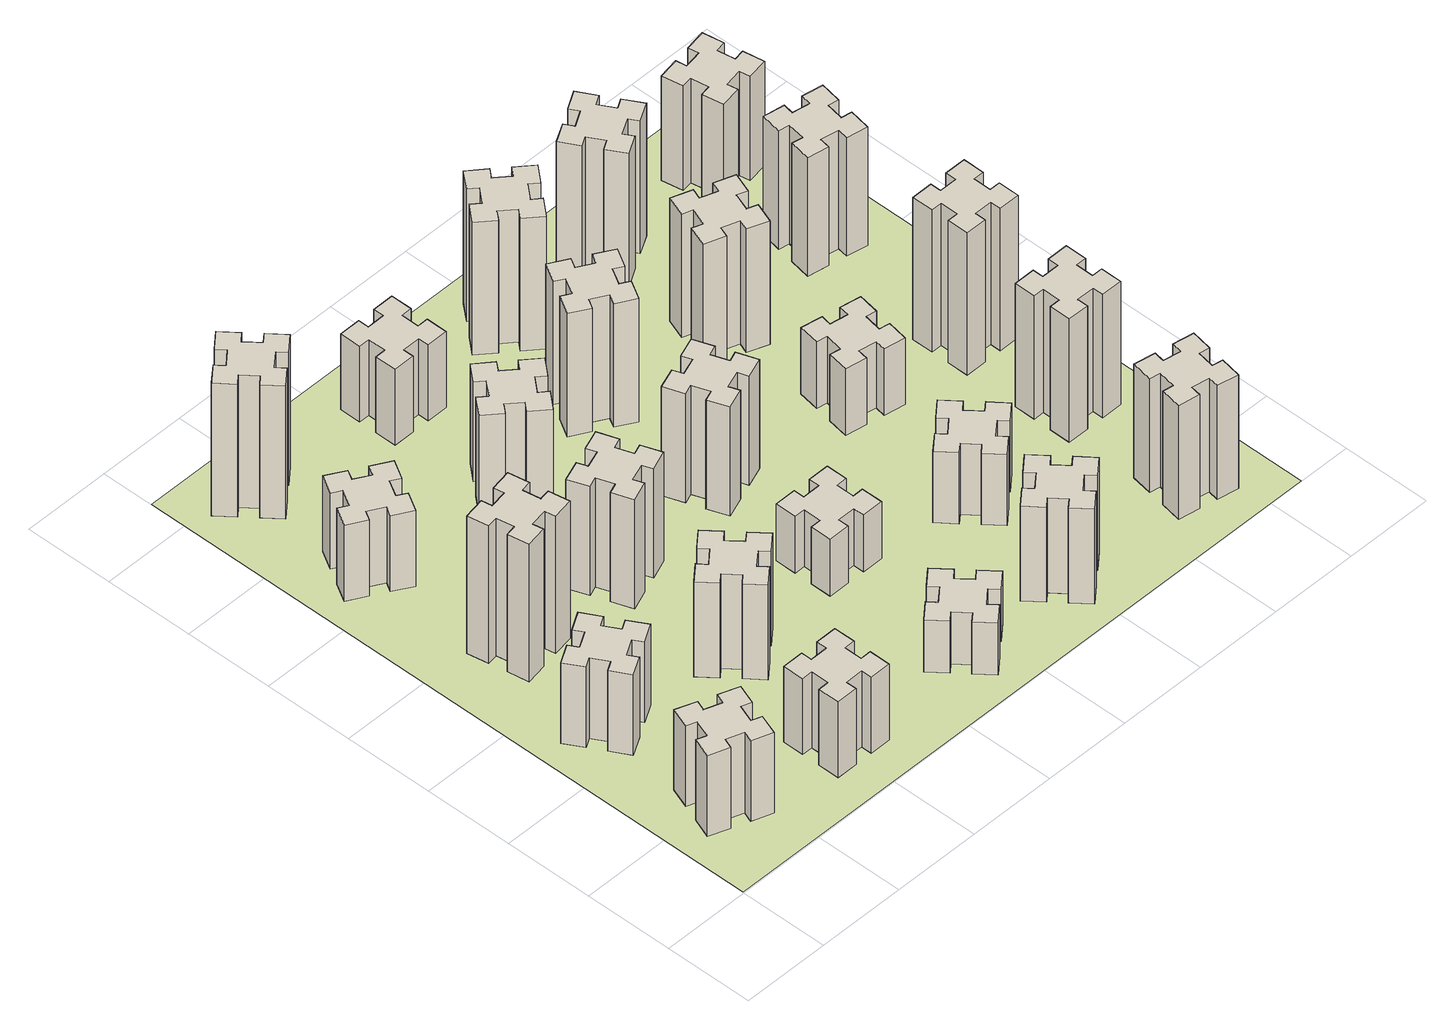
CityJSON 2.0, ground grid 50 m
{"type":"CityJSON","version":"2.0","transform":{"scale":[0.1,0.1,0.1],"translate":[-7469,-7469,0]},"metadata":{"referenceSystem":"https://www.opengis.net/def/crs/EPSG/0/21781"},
"CityObjects":{
"building1":{"type":"Building","attributes":{"class":"1000","function":"1000","usage":"1000","yearOfConstruction":2016,"roofType":"1000","measuredHeight":51,"storeysAboveGround":30,"storeysBelowGround":0},"geometry":[{"type":"Solid","lod":"1","boundaries":[[[[0,1,2,3,4,5,6,7,8,9,10,11,12,13,14,15,16,17,18,19]],[[17,16,20,21]],[[16,15,22,20]],[[15,14,23,22]],[[14,13,24,23]],[[13,12,25,24]],[[12,11,26,25]],[[11,10,27,26]],[[10,9,28,27]],[[9,8,29,28]],[[8,7,30,29]],[[7,6,31,30]],[[6,5,32,31]],[[5,4,33,32]],[[4,3,34,33]],[[3,2,35,34]],[[2,1,36,35]],[[1,0,37,36]],[[0,19,38,37]],[[19,18,39,38]],[[18,17,21,39]],[[24,25,26,27,28,29,30,31,32,33,34,35,36,37,38,39,21,20,22,23]]]]}]},
"building2":{"type":"Building","attributes":{"class":"1000","function":"1000","usage":"1000","yearOfConstruction":2016,"roofType":"1000","measuredHeight":51,"storeysAboveGround":30,"storeysBelowGround":0},"geometry":[{"type":"Solid","lod":"1","boundaries":[[[[40,41,42,43,44,45,46,47,48,49,50,51,52,53,54,55,56,57,58,59]],[[57,56,60,61]],[[56,55,62,60]],[[55,54,63,62]],[[54,53,64,63]],[[53,52,65,64]],[[52,51,66,65]],[[51,50,67,66]],[[50,49,68,67]],[[49,48,69,68]],[[48,47,70,69]],[[47,46,71,70]],[[46,45,72,71]],[[45,44,73,72]],[[44,43,74,73]],[[43,42,75,74]],[[42,41,76,75]],[[41,40,77,76]],[[40,59,78,77]],[[59,58,79,78]],[[58,57,61,79]],[[64,65,66,67,68,69,70,71,72,73,74,75,76,77,78,79,61,60,62,63]]]]}]},
"building3":{"type":"Building","attributes":{"class":"1000","function":"1000","usage":"1000","yearOfConstruction":2016,"roofType":"1000","measuredHeight":87,"storeysAboveGround":30,"storeysBelowGround":0},"geometry":[{"type":"Solid","lod":"1","boundaries":[[[[80,81,82,83,84,85,86,87,88,89,90,91,92,93,94,95,96,97,98,99]],[[97,96,100,101]],[[96,95,102,100]],[[95,94,103,102]],[[94,93,104,103]],[[93,92,105,104]],[[92,91,106,105]],[[91,90,107,106]],[[90,89,108,107]],[[89,88,109,108]],[[88,87,110,109]],[[87,86,111,110]],[[86,85,112,111]],[[85,84,113,112]],[[84,83,114,113]],[[83,82,115,114]],[[82,81,116,115]],[[81,80,117,116]],[[80,99,118,117]],[[99,98,119,118]],[[98,97,101,119]],[[104,105,106,107,108,109,110,111,112,113,114,115,116,117,118,119,101,100,102,103]]]]}]},
"building4":{"type":"Building","attributes":{"class":"1000","function":"1000","usage":"1000","yearOfConstruction":2016,"roofType":"1000","measuredHeight":48,"storeysAboveGround":30,"storeysBelowGround":0},"geometry":[{"type":"Solid","lod":"1","boundaries":[[[[120,121,122,123,124,125,126,127,128,129,130,131,132,133,134,135,136,137,138,139]],[[137,136,140,141]],[[136,135,142,140]],[[135,134,143,142]],[[134,133,144,143]],[[133,132,145,144]],[[132,131,146,145]],[[131,130,147,146]],[[130,129,148,147]],[[129,128,149,148]],[[128,127,150,149]],[[127,126,151,150]],[[126,125,152,151]],[[125,124,153,152]],[[124,123,154,153]],[[123,122,155,154]],[[122,121,156,155]],[[121,120,157,156]],[[120,139,158,157]],[[139,138,159,158]],[[138,137,141,159]],[[144,145,146,147,148,149,150,151,152,153,154,155,156,157,158,159,141,140,142,143]]]]}]},
"building5":{"type":"Building","attributes":{"class":"1000","function":"1000","usage":"1000","yearOfConstruction":2016,"roofType":"1000","measuredHeight":48,"storeysAboveGround":30,"storeysBelowGround":0},"geometry":[{"type":"Solid","lod":"1","boundaries":[[[[160,161,162,163,164,165,166,167,168,169,170,171,172,173,174,175,176,177,178,179]],[[177,176,180,181]],[[176,175,182,180]],[[175,174,183,182]],[[174,173,184,183]],[[173,172,185,184]],[[172,171,186,185]],[[171,170,187,186]],[[170,169,188,187]],[[169,168,189,188]],[[168,167,190,189]],[[167,166,191,190]],[[166,165,192,191]],[[165,164,193,192]],[[164,163,194,193]],[[163,162,195,194]],[[162,161,196,195]],[[161,160,197,196]],[[160,179,198,197]],[[179,178,199,198]],[[178,177,181,199]],[[184,185,186,187,188,189,190,191,192,193,194,195,196,197,198,199,181,180,182,183]]]]}]},
"building6":{"type":"Building","attributes":{"class":"1000","function":"1000","usage":"1000","yearOfConstruction":2016,"roofType":"1000","measuredHeight":84,"storeysAboveGround":30,"storeysBelowGround":0},"geometry":[{"type":"Solid","lod":"1","boundaries":[[[[200,201,202,203,204,205,206,207,208,209,210,211,212,213,214,215,216,217,218,219]],[[217,216,220,221]],[[216,215,222,220]],[[215,214,223,222]],[[214,213,224,223]],[[213,212,225,224]],[[212,211,226,225]],[[211,210,227,226]],[[210,209,228,227]],[[209,208,229,228]],[[208,207,230,229]],[[207,206,231,230]],[[206,205,232,231]],[[205,204,233,232]],[[204,203,234,233]],[[203,202,235,234]],[[202,201,236,235]],[[201,200,237,236]],[[200,219,238,237]],[[219,218,239,238]],[[218,217,221,239]],[[224,225,226,227,228,229,230,231,232,233,234,235,236,237,238,239,221,220,222,223]]]]}]},
"building7":{"type":"Building","attributes":{"class":"1000","function":"1000","usage":"1000","yearOfConstruction":2016,"roofType":"1000","measuredHeight":60,"storeysAboveGround":30,"storeysBelowGround":0},"geometry":[{"type":"Solid","lod":"1","boundaries":[[[[240,241,242,243,244,245,246,247,248,249,250,251,252,253,254,255,256,257,258,259]],[[257,256,260,261]],[[256,255,262,260]],[[255,254,263,262]],[[254,253,264,263]],[[253,252,265,264]],[[252,251,266,265]],[[251,250,267,266]],[[250,249,268,267]],[[249,248,269,268]],[[248,247,270,269]],[[247,246,271,270]],[[246,245,272,271]],[[245,244,273,272]],[[244,243,274,273]],[[243,242,275,274]],[[242,241,276,275]],[[241,240,277,276]],[[240,259,278,277]],[[259,258,279,278]],[[258,257,261,279]],[[264,265,266,267,268,269,270,271,272,273,274,275,276,277,278,279,261,260,262,263]]]]}]},
"building8":{"type":"Building","attributes":{"class":"1000","function":"1000","usage":"1000","yearOfConstruction":2016,"roofType":"1000","measuredHeight":69,"storeysAboveGround":30,"storeysBelowGround":0},"geometry":[{"type":"Solid","lod":"1","boundaries":[[[[280,281,282,283,284,285,286,287,288,289,290,291,292,293,294,295,296,297,298,299]],[[297,296,300,301]],[[296,295,302,300]],[[295,294,303,302]],[[294,293,304,303]],[[293,292,305,304]],[[292,291,306,305]],[[291,290,307,306]],[[290,289,308,307]],[[289,288,309,308]],[[288,287,310,309]],[[287,286,311,310]],[[286,285,312,311]],[[285,284,313,312]],[[284,283,314,313]],[[283,282,315,314]],[[282,281,316,315]],[[281,280,317,316]],[[280,299,318,317]],[[299,298,319,318]],[[298,297,301,319]],[[304,305,306,307,308,309,310,311,312,313,314,315,316,317,318,319,301,300,302,303]]]]}]},
"building9":{"type":"Building","attributes":{"class":"1000","function":"1000","usage":"1000","yearOfConstruction":2016,"roofType":"1000","measuredHeight":33,"storeysAboveGround":30,"storeysBelowGround":0},"geometry":[{"type":"Solid","lod":"1","boundaries":[[[[320,321,322,323,324,325,326,327,328,329,330,331,332,333,334,335,336,337,338,339]],[[337,336,340,341]],[[336,335,342,340]],[[335,334,343,342]],[[334,333,344,343]],[[333,332,345,344]],[[332,331,346,345]],[[331,330,347,346]],[[330,329,348,347]],[[329,328,349,348]],[[328,327,350,349]],[[327,326,351,350]],[[326,325,352,351]],[[325,324,353,352]],[[324,323,354,353]],[[323,322,355,354]],[[322,321,356,355]],[[321,320,357,356]],[[320,339,358,357]],[[339,338,359,358]],[[338,337,341,359]],[[344,345,346,347,348,349,350,351,352,353,354,355,356,357,358,359,341,340,342,343]]]]}]},
"building10":{"type":"Building","attributes":{"class":"1000","function":"1000","usage":"1000","yearOfConstruction":2016,"roofType":"1000","measuredHeight":63,"storeysAboveGround":30,"storeysBelowGround":0},"geometry":[{"type":"Solid","lod":"1","boundaries":[[[[360,361,362,363,364,365,366,367,368,369,370,371,372,373,374,375,376,377,378,379]],[[377,376,380,381]],[[376,375,382,380]],[[375,374,383,382]],[[374,373,384,383]],[[373,372,385,384]],[[372,371,386,385]],[[371,370,387,386]],[[370,369,388,387]],[[369,368,389,388]],[[368,367,390,389]],[[367,366,391,390]],[[366,365,392,391]],[[365,364,393,392]],[[364,363,394,393]],[[363,362,395,394]],[[362,361,396,395]],[[361,360,397,396]],[[360,379,398,397]],[[379,378,399,398]],[[378,377,381,399]],[[384,385,386,387,388,389,390,391,392,393,394,395,396,397,398,399,381,380,382,383]]]]}]},
"building11":{"type":"Building","attributes":{"class":"1000","function":"1000","usage":"1000","yearOfConstruction":2016,"roofType":"1000","measuredHeight":48,"storeysAboveGround":30,"storeysBelowGround":0},"geometry":[{"type":"Solid","lod":"1","boundaries":[[[[400,401,402,403,404,405,406,407,408,409,410,411,412,413,414,415,416,417,418,419]],[[417,416,420,421]],[[416,415,422,420]],[[415,414,423,422]],[[414,413,424,423]],[[413,412,425,424]],[[412,411,426,425]],[[411,410,427,426]],[[410,409,428,427]],[[409,408,429,428]],[[408,407,430,429]],[[407,406,431,430]],[[406,405,432,431]],[[405,404,433,432]],[[404,403,434,433]],[[403,402,435,434]],[[402,401,436,435]],[[401,400,437,436]],[[400,419,438,437]],[[419,418,439,438]],[[418,417,421,439]],[[424,425,426,427,428,429,430,431,432,433,434,435,436,437,438,439,421,420,422,423]]]]}]},
"building12":{"type":"Building","attributes":{"class":"1000","function":"1000","usage":"1000","yearOfConstruction":2016,"roofType":"1000","measuredHeight":36,"storeysAboveGround":30,"storeysBelowGround":0},"geometry":[{"type":"Solid","lod":"1","boundaries":[[[[440,441,442,443,444,445,446,447,448,449,450,451,452,453,454,455,456,457,458,459]],[[457,456,460,461]],[[456,455,462,460]],[[455,454,463,462]],[[454,453,464,463]],[[453,452,465,464]],[[452,451,466,465]],[[451,450,467,466]],[[450,449,468,467]],[[449,448,469,468]],[[448,447,470,469]],[[447,446,471,470]],[[446,445,472,471]],[[445,444,473,472]],[[444,443,474,473]],[[443,442,475,474]],[[442,441,476,475]],[[441,440,477,476]],[[440,459,478,477]],[[459,458,479,478]],[[458,457,461,479]],[[464,465,466,467,468,469,470,471,472,473,474,475,476,477,478,479,461,460,462,463]]]]}]},
"building13":{"type":"Building","attributes":{"class":"1000","function":"1000","usage":"1000","yearOfConstruction":2016,"roofType":"1000","measuredHeight":69,"storeysAboveGround":30,"storeysBelowGround":0},"geometry":[{"type":"Solid","lod":"1","boundaries":[[[[480,481,482,483,484,485,486,487,488,489,490,491,492,493,494,495,496,497,498,499]],[[497,496,500,501]],[[496,495,502,500]],[[495,494,503,502]],[[494,493,504,503]],[[493,492,505,504]],[[492,491,506,505]],[[491,490,507,506]],[[490,489,508,507]],[[489,488,509,508]],[[488,487,510,509]],[[487,486,511,510]],[[486,485,512,511]],[[485,484,513,512]],[[484,483,514,513]],[[483,482,515,514]],[[482,481,516,515]],[[481,480,517,516]],[[480,499,518,517]],[[499,498,519,518]],[[498,497,501,519]],[[504,505,506,507,508,509,510,511,512,513,514,515,516,517,518,519,501,500,502,503]]]]}]},
"building14":{"type":"Building","attributes":{"class":"1000","function":"1000","usage":"1000","yearOfConstruction":2016,"roofType":"1000","measuredHeight":60,"storeysAboveGround":30,"storeysBelowGround":0},"geometry":[{"type":"Solid","lod":"1","boundaries":[[[[520,521,522,523,524,525,526,527,528,529,530,531,532,533,534,535,536,537,538,539]],[[537,536,540,541]],[[536,535,542,540]],[[535,534,543,542]],[[534,533,544,543]],[[533,532,545,544]],[[532,531,546,545]],[[531,530,547,546]],[[530,529,548,547]],[[529,528,549,548]],[[528,527,550,549]],[[527,526,551,550]],[[526,525,552,551]],[[525,524,553,552]],[[524,523,554,553]],[[523,522,555,554]],[[522,521,556,555]],[[521,520,557,556]],[[520,539,558,557]],[[539,538,559,558]],[[538,537,541,559]],[[544,545,546,547,548,549,550,551,552,553,554,555,556,557,558,559,541,540,542,543]]]]}]},
"building15":{"type":"Building","attributes":{"class":"1000","function":"1000","usage":"1000","yearOfConstruction":2016,"roofType":"1000","measuredHeight":78,"storeysAboveGround":30,"storeysBelowGround":0},"geometry":[{"type":"Solid","lod":"1","boundaries":[[[[560,561,562,563,564,565,566,567,568,569,570,571,572,573,574,575,576,577,578,579]],[[577,576,580,581]],[[576,575,582,580]],[[575,574,583,582]],[[574,573,584,583]],[[573,572,585,584]],[[572,571,586,585]],[[571,570,587,586]],[[570,569,588,587]],[[569,568,589,588]],[[568,567,590,589]],[[567,566,591,590]],[[566,565,592,591]],[[565,564,593,592]],[[564,563,594,593]],[[563,562,595,594]],[[562,561,596,595]],[[561,560,597,596]],[[560,579,598,597]],[[579,578,599,598]],[[578,577,581,599]],[[584,585,586,587,588,589,590,591,592,593,594,595,596,597,598,599,581,580,582,583]]]]}]},
"building16":{"type":"Building","attributes":{"class":"1000","function":"1000","usage":"1000","yearOfConstruction":2016,"roofType":"1000","measuredHeight":45,"storeysAboveGround":30,"storeysBelowGround":0},"geometry":[{"type":"Solid","lod":"1","boundaries":[[[[600,601,602,603,604,605,606,607,608,609,610,611,612,613,614,615,616,617,618,619]],[[617,616,620,621]],[[616,615,622,620]],[[615,614,623,622]],[[614,613,624,623]],[[613,612,625,624]],[[612,611,626,625]],[[611,610,627,626]],[[610,609,628,627]],[[609,608,629,628]],[[608,607,630,629]],[[607,606,631,630]],[[606,605,632,631]],[[605,604,633,632]],[[604,603,634,633]],[[603,602,635,634]],[[602,601,636,635]],[[601,600,637,636]],[[600,619,638,637]],[[619,618,639,638]],[[618,617,621,639]],[[624,625,626,627,628,629,630,631,632,633,634,635,636,637,638,639,621,620,622,623]]]]}]},
"building17":{"type":"Building","attributes":{"class":"1000","function":"1000","usage":"1000","yearOfConstruction":2016,"roofType":"1000","measuredHeight":84,"storeysAboveGround":30,"storeysBelowGround":0},"geometry":[{"type":"Solid","lod":"1","boundaries":[[[[640,641,642,643,644,645,646,647,648,649,650,651,652,653,654,655,656,657,658,659]],[[657,656,660,661]],[[656,655,662,660]],[[655,654,663,662]],[[654,653,664,663]],[[653,652,665,664]],[[652,651,666,665]],[[651,650,667,666]],[[650,649,668,667]],[[649,648,669,668]],[[648,647,670,669]],[[647,646,671,670]],[[646,645,672,671]],[[645,644,673,672]],[[644,643,674,673]],[[643,642,675,674]],[[642,641,676,675]],[[641,640,677,676]],[[640,659,678,677]],[[659,658,679,678]],[[658,657,661,679]],[[664,665,666,667,668,669,670,671,672,673,674,675,676,677,678,679,661,660,662,663]]]]}]},
"building18":{"type":"Building","attributes":{"class":"1000","function":"1000","usage":"1000","yearOfConstruction":2016,"roofType":"1000","measuredHeight":42,"storeysAboveGround":30,"storeysBelowGround":0},"geometry":[{"type":"Solid","lod":"1","boundaries":[[[[680,681,682,683,684,685,686,687,688,689,690,691,692,693,694,695,696,697,698,699]],[[697,696,700,701]],[[696,695,702,700]],[[695,694,703,702]],[[694,693,704,703]],[[693,692,705,704]],[[692,691,706,705]],[[691,690,707,706]],[[690,689,708,707]],[[689,688,709,708]],[[688,687,710,709]],[[687,686,711,710]],[[686,685,712,711]],[[685,684,713,712]],[[684,683,714,713]],[[683,682,715,714]],[[682,681,716,715]],[[681,680,717,716]],[[680,699,718,717]],[[699,698,719,718]],[[698,697,701,719]],[[704,705,706,707,708,709,710,711,712,713,714,715,716,717,718,719,701,700,702,703]]]]}]},
"building19":{"type":"Building","attributes":{"class":"1000","function":"1000","usage":"1000","yearOfConstruction":2016,"roofType":"1000","measuredHeight":78,"storeysAboveGround":30,"storeysBelowGround":0},"geometry":[{"type":"Solid","lod":"1","boundaries":[[[[720,721,722,723,724,725,726,727,728,729,730,731,732,733,734,735,736,737,738,739]],[[737,736,740,741]],[[736,735,742,740]],[[735,734,743,742]],[[734,733,744,743]],[[733,732,745,744]],[[732,731,746,745]],[[731,730,747,746]],[[730,729,748,747]],[[729,728,749,748]],[[728,727,750,749]],[[727,726,751,750]],[[726,725,752,751]],[[725,724,753,752]],[[724,723,754,753]],[[723,722,755,754]],[[722,721,756,755]],[[721,720,757,756]],[[720,739,758,757]],[[739,738,759,758]],[[738,737,741,759]],[[744,745,746,747,748,749,750,751,752,753,754,755,756,757,758,759,741,740,742,743]]]]}]},
"building20":{"type":"Building","attributes":{"class":"1000","function":"1000","usage":"1000","yearOfConstruction":2016,"roofType":"1000","measuredHeight":72,"storeysAboveGround":30,"storeysBelowGround":0},"geometry":[{"type":"Solid","lod":"1","boundaries":[[[[760,761,762,763,764,765,766,767,768,769,770,771,772,773,774,775,776,777,778,779]],[[777,776,780,781]],[[776,775,782,780]],[[775,774,783,782]],[[774,773,784,783]],[[773,772,785,784]],[[772,771,786,785]],[[771,770,787,786]],[[770,769,788,787]],[[769,768,789,788]],[[768,767,790,789]],[[767,766,791,790]],[[766,765,792,791]],[[765,764,793,792]],[[764,763,794,793]],[[763,762,795,794]],[[762,761,796,795]],[[761,760,797,796]],[[760,779,798,797]],[[779,778,799,798]],[[778,777,781,799]],[[784,785,786,787,788,789,790,791,792,793,794,795,796,797,798,799,781,780,782,783]]]]}]},
"building21":{"type":"Building","attributes":{"class":"1000","function":"1000","usage":"1000","yearOfConstruction":2016,"roofType":"1000","measuredHeight":84,"storeysAboveGround":30,"storeysBelowGround":0},"geometry":[{"type":"Solid","lod":"1","boundaries":[[[[800,801,802,803,804,805,806,807,808,809,810,811,812,813,814,815,816,817,818,819]],[[817,816,820,821]],[[816,815,822,820]],[[815,814,823,822]],[[814,813,824,823]],[[813,812,825,824]],[[812,811,826,825]],[[811,810,827,826]],[[810,809,828,827]],[[809,808,829,828]],[[808,807,830,829]],[[807,806,831,830]],[[806,805,832,831]],[[805,804,833,832]],[[804,803,834,833]],[[803,802,835,834]],[[802,801,836,835]],[[801,800,837,836]],[[800,819,838,837]],[[819,818,839,838]],[[818,817,821,839]],[[824,825,826,827,828,829,830,831,832,833,834,835,836,837,838,839,821,820,822,823]]]]}]},
"building22":{"type":"Building","attributes":{"class":"1000","function":"1000","usage":"1000","yearOfConstruction":2016,"roofType":"1000","measuredHeight":78,"storeysAboveGround":30,"storeysBelowGround":0},"geometry":[{"type":"Solid","lod":"1","boundaries":[[[[840,841,842,843,844,845,846,847,848,849,850,851,852,853,854,855,856,857,858,859]],[[857,856,860,861]],[[856,855,862,860]],[[855,854,863,862]],[[854,853,864,863]],[[853,852,865,864]],[[852,851,866,865]],[[851,850,867,866]],[[850,849,868,867]],[[849,848,869,868]],[[848,847,870,869]],[[847,846,871,870]],[[846,845,872,871]],[[845,844,873,872]],[[844,843,874,873]],[[843,842,875,874]],[[842,841,876,875]],[[841,840,877,876]],[[840,859,878,877]],[[859,858,879,878]],[[858,857,861,879]],[[864,865,866,867,868,869,870,871,872,873,874,875,876,877,878,879,861,860,862,863]]]]}]},
"building23":{"type":"Building","attributes":{"class":"1000","function":"1000","usage":"1000","yearOfConstruction":2016,"roofType":"1000","measuredHeight":90,"storeysAboveGround":30,"storeysBelowGround":0},"geometry":[{"type":"Solid","lod":"1","boundaries":[[[[880,881,882,883,884,885,886,887,888,889,890,891,892,893,894,895,896,897,898,899]],[[897,896,900,901]],[[896,895,902,900]],[[895,894,903,902]],[[894,893,904,903]],[[893,892,905,904]],[[892,891,906,905]],[[891,890,907,906]],[[890,889,908,907]],[[889,888,909,908]],[[888,887,910,909]],[[887,886,911,910]],[[886,885,912,911]],[[885,884,913,912]],[[884,883,914,913]],[[883,882,915,914]],[[882,881,916,915]],[[881,880,917,916]],[[880,899,918,917]],[[899,898,919,918]],[[898,897,901,919]],[[904,905,906,907,908,909,910,911,912,913,914,915,916,917,918,919,901,900,902,903]]]]}]},
"building24":{"type":"Building","attributes":{"class":"1000","function":"1000","usage":"1000","yearOfConstruction":2016,"roofType":"1000","measuredHeight":75,"storeysAboveGround":30,"storeysBelowGround":0},"geometry":[{"type":"Solid","lod":"1","boundaries":[[[[920,921,922,923,924,925,926,927,928,929,930,931,932,933,934,935,936,937,938,939]],[[937,936,940,941]],[[936,935,942,940]],[[935,934,943,942]],[[934,933,944,943]],[[933,932,945,944]],[[932,931,946,945]],[[931,930,947,946]],[[930,929,948,947]],[[929,928,949,948]],[[928,927,950,949]],[[927,926,951,950]],[[926,925,952,951]],[[925,924,953,952]],[[924,923,954,953]],[[923,922,955,954]],[[922,921,956,955]],[[921,920,957,956]],[[920,939,958,957]],[[939,938,959,958]],[[938,937,941,959]],[[944,945,946,947,948,949,950,951,952,953,954,955,956,957,958,959,941,940,942,943]]]]}]},
"building25":{"type":"Building","attributes":{"class":"1000","function":"1000","usage":"1000","yearOfConstruction":2016,"roofType":"1000","measuredHeight":66,"storeysAboveGround":30,"storeysBelowGround":0},"geometry":[{"type":"Solid","lod":"1","boundaries":[[[[960,961,962,963,964,965,966,967,968,969,970,971,972,973,974,975,976,977,978,979]],[[977,976,980,981]],[[976,975,982,980]],[[975,974,983,982]],[[974,973,984,983]],[[973,972,985,984]],[[972,971,986,985]],[[971,970,987,986]],[[970,969,988,987]],[[969,968,989,988]],[[968,967,990,989]],[[967,966,991,990]],[[966,965,992,991]],[[965,964,993,992]],[[964,963,994,993]],[[963,962,995,994]],[[962,961,996,995]],[[961,960,997,996]],[[960,979,998,997]],[[979,978,999,998]],[[978,977,981,999]],[[984,985,986,987,988,989,990,991,992,993,994,995,996,997,998,999,981,980,982,983]]]]}]},
"landuse1":{"type":"LandUse","attributes":{"name":"plot1","function":"1010"},"geometry":[{"type":"MultiSurface","lod":"1","boundaries":[[[1000,1001,1002,1003]]]}]}
},
"vertices":[
[462,391,0],[496,485,0],[552,464,0],[593,577,0],[480,618,0],[460,562,0],[366,596,0],[387,652,0],[274,693,0],[233,580,0],[289,560,0],[255,466,0],[199,487,0],[157,374,0],[270,333,0],[291,389,0],[385,355,0],[364,299,0],[477,257,0],[518,370,0],[385,355,510],[364,299,510],[291,389,510],[270,333,510],[157,374,510],[199,487,510],[255,466,510],[289,560,510],[233,580,510],[274,693,510],[387,652,510],[366,596,510],[460,562,510],[480,618,510],[593,577,510],[552,464,510],[496,485,510],[462,391,510],[518,370,510],[477,257,510],
[255,1204,0],[305,1117,0],[253,1087,0],[313,983,0],[417,1043,0],[387,1095,0],[474,1145,0],[504,1093,0],[608,1153,0],[548,1257,0],[496,1227,0],[446,1314,0],[498,1344,0],[438,1448,0],[334,1388,0],[364,1336,0],[277,1286,0],[247,1338,0],[143,1278,0],[203,1174,0],[277,1286,510],[247,1338,510],[364,1336,510],[334,1388,510],[438,1448,510],[498,1344,510],[446,1314,510],[496,1227,510],[548,1257,510],[608,1153,510],[504,1093,510],[474,1145,510],[387,1095,510],[417,1043,510],[313,983,510],[253,1087,510],[305,1117,510],[255,1204,510],[203,1174,510],[143,1278,510],
[445,1738,0],[544,1756,0],[554,1697,0],[672,1717,0],[651,1836,0],[592,1825,0],[575,1924,0],[634,1934,0],[613,2052,0],[495,2031,0],[505,1972,0],[407,1955,0],[397,2014,0],[278,1993,0],[299,1875,0],[358,1885,0],[376,1787,0],[317,1777,0],[337,1658,0],[456,1679,0],[376,1787,870],[317,1777,870],[358,1885,870],[299,1875,870],[278,1993,870],[397,2014,870],[407,1955,870],[505,1972,870],[495,2031,870],[613,2052,870],[634,1934,870],[575,1924,870],[592,1825,870],[651,1836,870],[672,1717,870],[554,1697,870],[544,1756,870],[445,1738,870],[456,1679,870],[337,1658,870],
[1065,485,0],[965,485,0],[965,545,0],[845,545,0],[845,425,0],[905,425,0],[905,325,0],[845,325,0],[845,205,0],[965,205,0],[965,265,0],[1065,265,0],[1065,205,0],[1185,205,0],[1185,325,0],[1125,325,0],[1125,425,0],[1185,425,0],[1185,545,0],[1065,545,0],[1125,425,480],[1185,425,480],[1125,325,480],[1185,325,480],[1185,205,480],[1065,205,480],[1065,265,480],[965,265,480],[965,205,480],[845,205,480],[845,325,480],[905,325,480],[905,425,480],[845,425,480],[845,545,480],[965,545,480],[965,485,480],[1065,485,480],[1065,545,480],[1185,545,480],
[277,2625,0],[364,2575,0],[334,2523,0],[438,2463,0],[498,2567,0],[446,2597,0],[496,2684,0],[548,2654,0],[608,2758,0],[504,2818,0],[474,2766,0],[387,2816,0],[417,2868,0],[313,2928,0],[253,2824,0],[305,2794,0],[255,2707,0],[203,2737,0],[143,2633,0],[247,2573,0],[255,2707,480],[203,2737,480],[305,2794,480],[253,2824,480],[313,2928,480],[417,2868,480],[387,2816,480],[474,2766,480],[504,2818,480],[608,2758,480],[548,2654,480],[496,2684,480],[446,2597,480],[498,2567,480],[438,2463,480],[334,2523,480],[364,2575,480],[277,2625,480],[247,2573,480],[143,2633,480],
[408,3319,0],[484,3383,0],[523,3337,0],[615,3414,0],[538,3506,0],[492,3468,0],[427,3544,0],[473,3583,0],[396,3675,0],[304,3598,0],[343,3552,0],[266,3487,0],[228,3533,0],[136,3456,0],[213,3364,0],[259,3403,0],[323,3326,0],[277,3288,0],[354,3196,0],[446,3273,0],[323,3326,840],[277,3288,840],[259,3403,840],[213,3364,840],[136,3456,840],[228,3533,840],[266,3487,840],[343,3552,840],[304,3598,840],[396,3675,840],[473,3583,840],[427,3544,840],[492,3468,840],[538,3506,840],[615,3414,840],[523,3337,840],[484,3383,840],[408,3319,840],[446,3273,840],[354,3196,840],
[1148,999,0],[1224,1063,0],[1263,1017,0],[1355,1094,0],[1278,1186,0],[1232,1148,0],[1167,1224,0],[1213,1263,0],[1136,1355,0],[1044,1278,0],[1083,1232,0],[1006,1167,0],[968,1213,0],[876,1136,0],[953,1044,0],[999,1083,0],[1063,1006,0],[1017,968,0],[1094,876,0],[1186,953,0],[1063,1006,600],[1017,968,600],[999,1083,600],[953,1044,600],[876,1136,600],[968,1213,600],[1006,1167,600],[1083,1232,600],[1044,1278,600],[1136,1355,600],[1213,1263,600],[1167,1224,600],[1232,1148,600],[1278,1186,600],[1355,1094,600],[1263,1017,600],[1224,1063,600],[1148,999,600],[1186,953,600],[1094,876,600],
[1106,1735,0],[1200,1769,0],[1220,1713,0],[1333,1754,0],[1292,1867,0],[1236,1846,0],[1202,1940,0],[1258,1960,0],[1217,2073,0],[1104,2032,0],[1125,1976,0],[1031,1942,0],[1010,1998,0],[897,1957,0],[939,1844,0],[995,1865,0],[1029,1771,0],[973,1750,0],[1014,1637,0],[1127,1679,0],[1029,1771,690],[973,1750,690],[995,1865,690],[939,1844,690],[897,1957,690],[1010,1998,690],[1031,1942,690],[1125,1976,690],[1104,2032,690],[1217,2073,690],[1258,1960,690],[1202,1940,690],[1236,1846,690],[1292,1867,690],[1333,1754,690],[1220,1713,690],[1200,1769,690],[1106,1735,690],[1127,1679,690],[1014,1637,690],
[1823,492,0],[1746,427,0],[1708,473,0],[1616,396,0],[1693,304,0],[1739,343,0],[1803,266,0],[1757,228,0],[1834,136,0],[1926,213,0],[1888,259,0],[1964,323,0],[2003,277,0],[2095,354,0],[2018,446,0],[1972,408,0],[1907,484,0],[1953,523,0],[1876,615,0],[1784,538,0],[1907,484,330],[1953,523,330],[1972,408,330],[2018,446,330],[2095,354,330],[2003,277,330],[1964,323,330],[1888,259,330],[1926,213,330],[1834,136,330],[1757,228,330],[1803,266,330],[1739,343,330],[1693,304,330],[1616,396,330],[1708,473,330],[1746,427,330],[1823,492,330],[1784,538,330],[1876,615,330],
[1267,2486,0],[1332,2563,0],[1378,2524,0],[1455,2616,0],[1363,2693,0],[1324,2647,0],[1248,2712,0],[1286,2758,0],[1194,2835,0],[1117,2743,0],[1163,2704,0],[1099,2628,0],[1053,2666,0],[976,2574,0],[1068,2497,0],[1106,2543,0],[1183,2479,0],[1144,2433,0],[1236,2356,0],[1313,2448,0],[1183,2479,630],[1144,2433,630],[1106,2543,630],[1068,2497,630],[976,2574,630],[1053,2666,630],[1099,2628,630],[1163,2704,630],[1117,2743,630],[1194,2835,630],[1286,2758,630],[1248,2712,630],[1324,2647,630],[1363,2693,630],[1455,2616,630],[1378,2524,630],[1332,2563,630],[1267,2486,630],[1313,2448,630],[1236,2356,630],
[1105,3385,0],[1105,3285,0],[1045,3285,0],[1045,3165,0],[1165,3165,0],[1165,3225,0],[1265,3225,0],[1265,3165,0],[1385,3165,0],[1385,3285,0],[1325,3285,0],[1325,3385,0],[1385,3385,0],[1385,3505,0],[1265,3505,0],[1265,3445,0],[1165,3445,0],[1165,3505,0],[1045,3505,0],[1045,3385,0],[1165,3445,480],[1165,3505,480],[1265,3445,480],[1265,3505,480],[1385,3505,480],[1385,3385,480],[1325,3385,480],[1325,3285,480],[1385,3285,480],[1385,3165,480],[1265,3165,480],[1265,3225,480],[1165,3225,480],[1165,3165,480],[1045,3165,480],[1045,3285,480],[1105,3285,480],[1105,3385,480],[1045,3385,480],[1045,3505,480],
[1745,1265,0],[1745,1165,0],[1685,1165,0],[1685,1045,0],[1805,1045,0],[1805,1105,0],[1905,1105,0],[1905,1045,0],[2025,1045,0],[2025,1165,0],[1965,1165,0],[1965,1265,0],[2025,1265,0],[2025,1385,0],[1905,1385,0],[1905,1325,0],[1805,1325,0],[1805,1385,0],[1685,1385,0],[1685,1265,0],[1805,1325,360],[1805,1385,360],[1905,1325,360],[1905,1385,360],[2025,1385,360],[2025,1265,360],[1965,1265,360],[1965,1165,360],[2025,1165,360],[2025,1045,360],[1905,1045,360],[1905,1105,360],[1805,1105,360],[1805,1045,360],[1685,1045,360],[1685,1165,360],[1745,1165,360],[1745,1265,360],[1685,1265,360],[1685,1385,360],
[1846,1835,0],[1940,1869,0],[1960,1813,0],[2073,1854,0],[2032,1967,0],[1976,1946,0],[1942,2040,0],[1998,2060,0],[1957,2173,0],[1844,2132,0],[1865,2076,0],[1771,2042,0],[1750,2098,0],[1637,2057,0],[1679,1944,0],[1735,1965,0],[1769,1871,0],[1713,1850,0],[1754,1737,0],[1867,1779,0],[1769,1871,690],[1713,1850,690],[1735,1965,690],[1679,1944,690],[1637,2057,690],[1750,2098,690],[1771,2042,690],[1865,2076,690],[1844,2132,690],[1957,2173,690],[1998,2060,690],[1942,2040,690],[1976,1946,690],[2032,1967,690],[2073,1854,690],[1960,1813,690],[1940,1869,690],[1846,1835,690],[1867,1779,690],[1754,1737,690],
[2528,259,0],[2604,323,0],[2643,277,0],[2735,354,0],[2658,446,0],[2612,408,0],[2547,484,0],[2593,523,0],[2516,615,0],[2424,538,0],[2463,492,0],[2386,427,0],[2348,473,0],[2256,396,0],[2333,304,0],[2379,343,0],[2443,266,0],[2397,228,0],[2474,136,0],[2566,213,0],[2443,266,600],[2397,228,600],[2379,343,600],[2333,304,600],[2256,396,600],[2348,473,600],[2386,427,600],[2463,492,600],[2424,538,600],[2516,615,600],[2593,523,600],[2547,484,600],[2612,408,600],[2658,446,600],[2735,354,600],[2643,277,600],[2604,323,600],[2528,259,600],[2566,213,600],[2474,136,600],
[1757,2625,0],[1844,2575,0],[1814,2523,0],[1918,2463,0],[1978,2567,0],[1926,2597,0],[1976,2684,0],[2028,2654,0],[2088,2758,0],[1984,2818,0],[1954,2766,0],[1867,2816,0],[1897,2868,0],[1793,2928,0],[1733,2824,0],[1785,2794,0],[1735,2707,0],[1683,2737,0],[1623,2633,0],[1727,2573,0],[1735,2707,780],[1683,2737,780],[1785,2794,780],[1733,2824,780],[1793,2928,780],[1897,2868,780],[1867,2816,780],[1954,2766,780],[1984,2818,780],[2088,2758,780],[2028,2654,780],[1976,2684,780],[1926,2597,780],[1978,2567,780],[1918,2463,780],[1814,2523,780],[1844,2575,780],[1757,2625,780],[1727,2573,780],[1623,2633,780],
[2563,1132,0],[2486,1067,0],[2448,1113,0],[2356,1036,0],[2433,944,0],[2479,983,0],[2543,906,0],[2497,868,0],[2574,776,0],[2666,853,0],[2628,899,0],[2704,963,0],[2743,917,0],[2835,994,0],[2758,1086,0],[2712,1048,0],[2647,1124,0],[2693,1163,0],[2616,1255,0],[2524,1178,0],[2647,1124,450],[2693,1163,450],[2712,1048,450],[2758,1086,450],[2835,994,450],[2743,917,450],[2704,963,450],[2628,899,450],[2666,853,450],[2574,776,450],[2497,868,450],[2543,906,450],[2479,983,450],[2433,944,450],[2356,1036,450],[2448,1113,450],[2486,1067,450],[2563,1132,450],[2524,1178,450],[2616,1255,450],
[1846,3283,0],[1923,3219,0],[1884,3173,0],[1976,3096,0],[2053,3188,0],[2007,3226,0],[2072,3303,0],[2118,3264,0],[2195,3356,0],[2103,3433,0],[2064,3387,0],[1988,3452,0],[2026,3498,0],[1934,3575,0],[1857,3483,0],[1903,3444,0],[1839,3368,0],[1793,3406,0],[1716,3314,0],[1808,3237,0],[1839,3368,840],[1793,3406,840],[1903,3444,840],[1857,3483,840],[1934,3575,840],[2026,3498,840],[1988,3452,840],[2064,3387,840],[2103,3433,840],[2195,3356,840],[2118,3264,840],[2072,3303,840],[2007,3226,840],[2053,3188,840],[1976,3096,840],[1884,3173,840],[1923,3219,840],[1846,3283,840],[1808,3237,840],[1716,3314,840],
[2627,1756,0],[2725,1738,0],[2715,1679,0],[2833,1658,0],[2854,1777,0],[2795,1787,0],[2812,1885,0],[2871,1875,0],[2892,1993,0],[2774,2014,0],[2764,1955,0],[2665,1972,0],[2676,2031,0],[2557,2052,0],[2537,1934,0],[2596,1924,0],[2578,1825,0],[2519,1836,0],[2498,1717,0],[2617,1697,0],[2578,1825,420],[2519,1836,420],[2596,1924,420],[2537,1934,420],[2557,2052,420],[2676,2031,420],[2665,1972,420],[2764,1955,420],[2774,2014,420],[2892,1993,420],[2871,1875,420],[2812,1885,420],[2795,1787,420],[2854,1777,420],[2833,1658,420],[2715,1679,420],[2725,1738,420],[2627,1756,420],[2617,1697,420],[2498,1717,420],
[2511,2509,0],[2605,2475,0],[2584,2419,0],[2697,2377,0],[2738,2490,0],[2682,2511,0],[2716,2605,0],[2772,2584,0],[2813,2697,0],[2700,2738,0],[2680,2682,0],[2586,2716,0],[2607,2772,0],[2494,2813,0],[2453,2700,0],[2509,2680,0],[2475,2586,0],[2419,2607,0],[2377,2494,0],[2490,2453,0],[2475,2586,780],[2419,2607,780],[2509,2680,780],[2453,2700,780],[2494,2813,780],[2607,2772,780],[2586,2716,780],[2680,2682,780],[2700,2738,780],[2813,2697,780],[2772,2584,780],[2716,2605,780],[2682,2511,780],[2738,2490,780],[2697,2377,780],[2584,2419,780],[2605,2475,780],[2511,2509,780],[2490,2453,780],[2377,2494,780],
[3236,444,0],[3218,345,0],[3159,356,0],[3138,237,0],[3257,217,0],[3267,276,0],[3365,258,0],[3355,199,0],[3473,178,0],[3494,297,0],[3435,307,0],[3452,405,0],[3511,395,0],[3532,513,0],[3414,534,0],[3404,475,0],[3305,492,0],[3316,551,0],[3197,572,0],[3177,454,0],[3305,492,720],[3316,551,720],[3404,475,720],[3414,534,720],[3532,513,720],[3511,395,720],[3452,405,720],[3435,307,720],[3494,297,720],[3473,178,720],[3355,199,720],[3365,258,720],[3267,276,720],[3257,217,720],[3138,237,720],[3159,356,720],[3218,345,720],[3236,444,720],[3177,454,720],[3197,572,720],
[2607,3215,0],[2694,3265,0],[2724,3213,0],[2828,3273,0],[2768,3377,0],[2716,3347,0],[2666,3434,0],[2718,3464,0],[2658,3568,0],[2554,3508,0],[2584,3456,0],[2497,3406,0],[2467,3458,0],[2363,3398,0],[2423,3294,0],[2475,3324,0],[2525,3237,0],[2473,3207,0],[2533,3103,0],[2637,3163,0],[2525,3237,840],[2473,3207,840],[2475,3324,840],[2423,3294,840],[2363,3398,840],[2467,3458,840],[2497,3406,840],[2584,3456,840],[2554,3508,840],[2658,3568,840],[2718,3464,840],[2666,3434,840],[2716,3347,840],[2768,3377,840],[2828,3273,840],[2724,3213,840],[2694,3265,840],[2607,3215,840],[2637,3163,840],[2533,3103,840],
[3285,1005,0],[3385,1005,0],[3385,945,0],[3505,945,0],[3505,1065,0],[3445,1065,0],[3445,1165,0],[3505,1165,0],[3505,1285,0],[3385,1285,0],[3385,1225,0],[3285,1225,0],[3285,1285,0],[3165,1285,0],[3165,1165,0],[3225,1165,0],[3225,1065,0],[3165,1065,0],[3165,945,0],[3285,945,0],[3225,1065,780],[3165,1065,780],[3225,1165,780],[3165,1165,780],[3165,1285,780],[3285,1285,780],[3285,1225,780],[3385,1225,780],[3385,1285,780],[3505,1285,780],[3505,1165,780],[3445,1165,780],[3445,1065,780],[3505,1065,780],[3505,945,780],[3385,945,780],[3385,1005,780],[3285,1005,780],[3285,945,780],[3165,945,780],
[3225,1805,0],[3225,1705,0],[3165,1705,0],[3165,1585,0],[3285,1585,0],[3285,1645,0],[3385,1645,0],[3385,1585,0],[3505,1585,0],[3505,1705,0],[3445,1705,0],[3445,1805,0],[3505,1805,0],[3505,1925,0],[3385,1925,0],[3385,1865,0],[3285,1865,0],[3285,1925,0],[3165,1925,0],[3165,1805,0],[3285,1865,900],[3285,1925,900],[3385,1865,900],[3385,1925,900],[3505,1925,900],[3505,1805,900],[3445,1805,900],[3445,1705,900],[3505,1705,900],[3505,1585,900],[3385,1585,900],[3385,1645,900],[3285,1645,900],[3285,1585,900],[3165,1585,900],[3165,1705,900],[3225,1705,900],[3225,1805,900],[3165,1805,900],[3165,1925,900],
[3236,2764,0],[3218,2665,0],[3159,2676,0],[3138,2557,0],[3257,2537,0],[3267,2596,0],[3365,2578,0],[3355,2519,0],[3473,2498,0],[3494,2617,0],[3435,2627,0],[3452,2725,0],[3511,2715,0],[3532,2833,0],[3414,2854,0],[3404,2795,0],[3305,2812,0],[3316,2871,0],[3197,2892,0],[3177,2774,0],[3305,2812,750],[3316,2871,750],[3404,2795,750],[3414,2854,750],[3532,2833,750],[3511,2715,750],[3452,2725,750],[3435,2627,750],[3494,2617,750],[3473,2498,750],[3355,2519,750],[3365,2578,750],[3267,2596,750],[3257,2537,750],[3138,2557,750],[3159,2676,750],[3218,2665,750],[3236,2764,750],[3177,2774,750],[3197,2892,750],
[3218,3365,0],[3236,3267,0],[3177,3257,0],[3197,3138,0],[3316,3159,0],[3305,3218,0],[3404,3236,0],[3414,3177,0],[3532,3197,0],[3511,3316,0],[3452,3305,0],[3435,3404,0],[3494,3414,0],[3473,3532,0],[3355,3511,0],[3365,3452,0],[3267,3435,0],[3257,3494,0],[3138,3473,0],[3159,3355,0],[3267,3435,660],[3257,3494,660],[3365,3452,660],[3355,3511,660],[3473,3532,660],[3494,3414,660],[3435,3404,660],[3452,3305,660],[3511,3316,660],[3532,3197,660],[3414,3177,660],[3404,3236,660],[3305,3218,660],[3316,3159,660],[3197,3138,660],[3177,3257,660],[3236,3267,660],[3218,3365,660],[3159,3355,660],[3138,3473,660],
[5,3705,0],[3705,3705,0],[3705,5,0],[5,5,0]
]}
